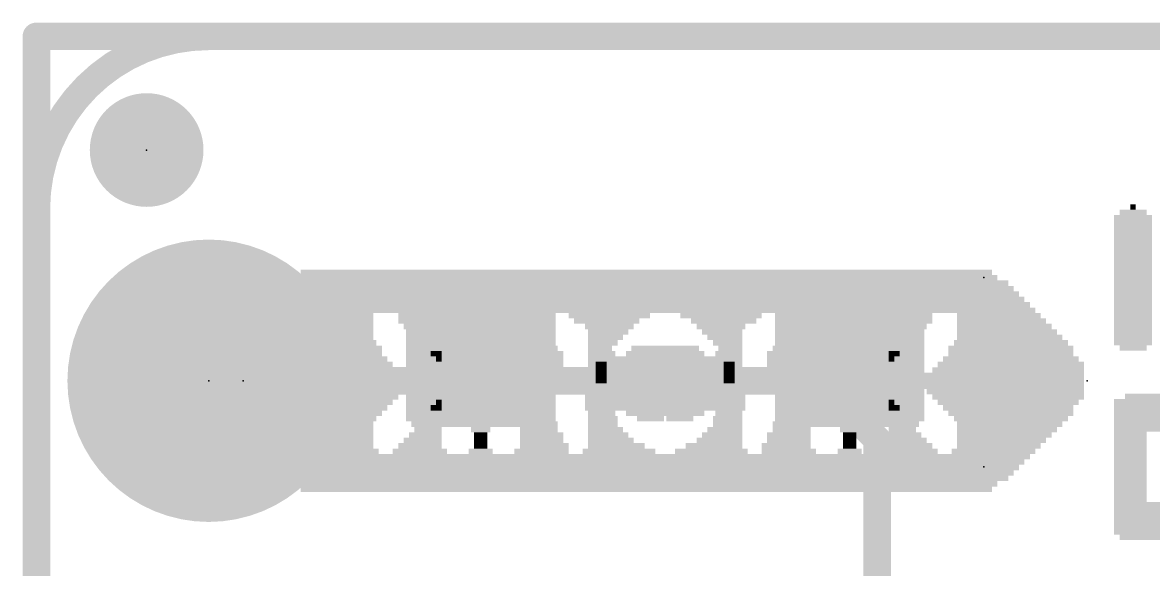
# Model space of a CAD drawing. Extents: x -34.3 to 52.3, y -19.6 to 20.4.
# Drawn here: x -0.1 to 8.23, y 16.39 to 20.42 of the extents above; entities that cross this region are included whole.
import ezdxf

# ---------------------------------------------------------------- set-up
doc = ezdxf.new("R2010")
doc.units = 0
for name, color, linetype in [('1', 12, 'CONTINUOUS'), ('16', 132, 'CONTINUOUS'), ('17', 110, 'CONTINUOUS'), ('20', 31, 'CONTINUOUS'), ('21', 253, 'CONTINUOUS'), ('22', 253, 'CONTINUOUS'), ('23', 53, 'CONTINUOUS'), ('24', 53, 'CONTINUOUS'), ('29', 253, 'CONTINUOUS'), ('51', 253, 'CONTINUOUS')]:
    doc.layers.add(name, color=color, linetype=linetype)

# ---------------------------------------------------------------- blocks, each defined once
blk = doc.blocks.new('PIE')
at = {"const_width": 0.5}
blk.add_lwpolyline([(0, -0.25, 1), (0, 0.25, 1), (0, -0.25)], format="xyb", dxfattribs=at)
blk = doc.blocks.new('RECT')
blk.add_solid([(-0.5, -0.5), (0.5, -0.5), (-0.5, 0.5), (0.5, 0.5)])
blk = doc.blocks.new('ROUNDP')
at = {"const_width": 0.5}
blk.add_lwpolyline([(0, -0.25, 1), (0, 0.25, 1), (0, -0.25)], format="xyb", dxfattribs=at)

msp = doc.modelspace()

# ---------------------------------------------------------------- linework, layer by layer
at = {"layer": '1', "const_width": 0.2032}
for points in [[(0, 20.32), (20.32, 20.32)], [(0, 0), (0, 20.32)], [(1.27, 17.78), (5.7658, 17.78)], [(5.7658, 17.78), (6.1976, 17.3482)], [(6.1976, 17.3482), (6.1976, 13.7414)]]:
    msp.add_lwpolyline(points, dxfattribs=at)
at = {"layer": '1', "const_width": 0.1016}
for points in [[(0, 20.3708, 1), (0, 20.2692)], [(0.0508, 20.32, 1), (-0.0508, 20.32)], [(1.27, 17.8308, 1), (1.27, 17.7292)], [(5.8017, 17.8159, 1), (5.7299, 17.7441)], [(5.7658, 17.7292, 1), (5.7658, 17.8308)], [(6.2484, 17.3482, 1), (6.1468, 17.3482)], [(6.1617, 17.3123, 1), (6.2335, 17.3841)]]:
    msp.add_lwpolyline(points, format="xyb", dxfattribs=at)
at = {"layer": '16', "const_width": 0.2032}
for points in [[(0, 20.32), (20.32, 20.32)], [(0, 0), (0, 20.32)]]:
    msp.add_lwpolyline(points, dxfattribs=at)
at = {"layer": '16', "const_width": 0.1016}
for points in [[(0, 20.3708, 1), (0, 20.2692)], [(0.0508, 20.32, 1), (-0.0508, 20.32)]]:
    msp.add_lwpolyline(points, format="xyb", dxfattribs=at)
at = {"layer": '20'}
for points, const_width in [([(1.27, 20.32, 0.4142), (0, 19.05)], 0.2032), ([(1.27, 20.3708, 1), (1.27, 20.2692)], 0.1016), ([(1.27, 20.2692, 1), (1.27, 20.3708)], 0.1016), ([(0.0508, 19.05, 1), (-0.0508, 19.05)], 0.1016), ([(-0.0508, 19.05, 1), (0.0508, 19.05)], 0.1016)]:
    msp.add_lwpolyline(points, format="xyb", dxfattribs=dict(at, const_width=const_width))
at = {"layer": '20', "const_width": 0.2032}
for points in [[(19.05, 20.32), (1.27, 20.32)], [(0, 19.05), (0, 1.27)]]:
    msp.add_lwpolyline(points, dxfattribs=at)
at = {"layer": '23'}
for p in [(0.8128, 19.4818), (6.985, 18.542), (1.27, 17.78), (1.524, 17.78), (6.985, 17.145)]:
    msp.add_point(p, dxfattribs=at)
at = {"layer": '24'}
for p in [(0.8128, 19.4818), (7.747, 17.78)]:
    msp.add_point(p, dxfattribs=at)

# ---------------------------------------------------------------- block references
at = {"layer": '1', "xscale": 0.635, "yscale": 0.635}
msp.add_blockref('PIE', (0.8128, 19.4818), dxfattribs=at)
at = {"layer": '16', "xscale": 0.635, "yscale": 0.635}
msp.add_blockref('PIE', (0.8128, 19.4818), dxfattribs=at)
at = {"layer": '17', "xscale": 1.8796, "yscale": 1.8796}
msp.add_blockref('ROUNDP', (1.27, 17.78), dxfattribs=at)
msp.add_blockref('ROUNDP', (1.27, 17.78), dxfattribs=at)
at = {"layer": '21', "yscale": 0.04}
for p, xscale in [((8.085, 19.022), 0.2), ((8.085, 19.062), 0.04), ((8.085, 18.982), 0.28), ((8.085, 18.942), 0.28), ((8.085, 18.902), 0.28), ((8.085, 18.862), 0.28), ((8.085, 18.822), 0.28), ((8.085, 18.782), 0.28), ((8.085, 18.742), 0.28), ((8.085, 18.702), 0.28), ((8.085, 18.662), 0.28), ((4.524, 18.58), 5.04), ((8.085, 18.622), 0.28), ((8.085, 18.582), 0.28), ((4.544, 18.54), 5.08), ((4.584, 18.5), 5.16), ((8.085, 18.542), 0.28), ((8.085, 18.502), 0.28), ((4.604, 18.46), 5.2), ((4.624, 18.42), 5.24), ((8.085, 18.462), 0.28), ((8.085, 18.422), 0.28), ((4.644, 18.38), 5.28), ((4.664, 18.34), 5.32), ((8.085, 18.382), 0.28), ((8.085, 18.342), 0.28), ((3.344, 18.3), 2.68), ((2.244, 18.26), 0.48), ((3.024, 18.26), 0.6), ((4.224, 18.26), 0.6), ((5.744, 18.3), 1.88), ((5.084, 18.26), 0.24), ((5.744, 18.26), 0.6), ((6.444, 18.26), 0.32), ((7.044, 18.3), 0.64), ((7.104, 18.26), 0.6), ((8.085, 18.302), 0.28), ((8.085, 18.262), 0.28), ((2.244, 18.22), 0.48), ((2.244, 18.18), 0.48), ((3.024, 18.22), 0.6), ((3.024, 18.18), 0.6), ((4.204, 18.22), 0.48), ((4.224, 18.18), 0.36), ((5.124, 18.22), 0.16), ((5.144, 18.18), 0.12), ((5.744, 18.22), 0.6), ((5.744, 18.18), 0.6), ((6.444, 18.22), 0.32), ((6.424, 18.18), 0.28), ((7.144, 18.22), 0.6), ((7.164, 18.18), 0.64), ((8.085, 18.222), 0.28), ((8.085, 18.182), 0.28), ((2.244, 18.14), 0.48), ((2.244, 18.1), 0.48), ((3.024, 18.14), 0.6), ((3.024, 18.1), 0.6), ((4.224, 18.14), 0.28), ((4.204, 18.1), 0.24), ((5.144, 18.14), 0.12), ((5.144, 18.1), 0.12), ((5.744, 18.14), 0.6), ((5.744, 18.1), 0.6), ((6.404, 18.14), 0.24), ((6.384, 18.1), 0.2), ((7.184, 18.1), 0.76), ((7.184, 18.14), 0.68), ((8.085, 18.142), 0.28), ((8.085, 18.102), 0.28), ((2.244, 18.06), 0.48), ((2.244, 18.02), 0.48), ((3.024, 18.06), 0.6), ((3.024, 18.02), 0.6), ((3.704, 18.02), 0.28), ((4.204, 18.06), 0.16), ((4.184, 18.02), 0.12), ((4.744, 18.02), 0.28), ((5.124, 18.02), 0.16), ((5.144, 18.06), 0.12), ((5.744, 18.06), 0.6), ((5.744, 18.02), 0.6), ((6.364, 18.06), 0.16), ((6.344, 18.02), 0.12), ((7.184, 18.02), 0.92), ((7.184, 18.06), 0.84), ((8.085, 18.062), 0.28), ((8.085, 18.022), 0.2), ((2.244, 17.98), 0.48), ((2.244, 17.94), 0.48), ((3.024, 17.98), 0.6), ((3.024, 17.94), 0.6), ((3.724, 17.98), 0.32), ((3.724, 17.94), 0.32), ((4.184, 17.98), 0.12), ((4.184, 17.94), 0.12), ((4.864, 17.94), 0.68), ((4.744, 17.98), 0.36), ((5.104, 17.98), 0.2), ((5.744, 17.98), 0.6), ((5.744, 17.94), 0.6), ((6.324, 17.98), 0.08), ((6.304, 17.94), 0.04), ((7.184, 17.98), 0.92), ((2.244, 17.9), 0.48), ((2.244, 17.86), 0.48), ((2.244, 17.82), 0.48), ((3.024, 17.9), 0.6), ((3.024, 17.86), 0.6), ((3.024, 17.82), 0.6), ((3.724, 17.9), 0.32), ((3.724, 17.86), 0.32), ((3.704, 17.82), 0.28), ((4.164, 17.9), 0.08), ((4.164, 17.86), 0.08), ((4.164, 17.82), 0.08), ((4.824, 17.82), 0.76), ((4.844, 17.9), 0.72), ((4.844, 17.86), 0.72), ((5.744, 17.9), 0.6), ((5.744, 17.86), 0.6), ((5.744, 17.82), 0.6), ((7.124, 17.82), 1.2), ((7.164, 17.86), 1.12), ((7.184, 17.9), 1.08), ((2.244, 17.78), 0.48), ((2.244, 17.74), 0.48), ((3.024, 17.78), 0.6), ((3.024, 17.74), 0.6), ((4.144, 17.74), 0.12), ((4.164, 17.78), 0.08), ((4.824, 17.78), 0.76), ((4.824, 17.74), 0.76), ((5.744, 17.78), 0.6), ((5.744, 17.74), 0.6), ((7.104, 17.78), 1.24), ((7.124, 17.74), 1.2), ((2.244, 17.7), 0.48), ((2.244, 17.66), 0.48), ((3.024, 17.7), 0.6), ((3.024, 17.66), 0.6), ((4.124, 17.66), 0.16), ((4.144, 17.7), 0.12), ((4.824, 17.7), 0.76), ((4.844, 17.66), 0.72), ((5.744, 17.7), 0.6), ((5.744, 17.66), 0.6), ((7.144, 17.7), 1.16), ((7.164, 17.66), 1.12), ((8.245, 17.665), 0.44), ((2.244, 17.62), 0.48), ((2.244, 17.58), 0.48), ((3.024, 17.62), 0.6), ((3.024, 17.58), 0.6), ((4.124, 17.62), 0.16), ((4.144, 17.58), 0.2), ((4.844, 17.62), 0.72), ((4.864, 17.58), 0.68), ((5.744, 17.62), 0.6), ((5.744, 17.58), 0.6), ((6.304, 17.62), 0.04), ((6.324, 17.58), 0.08), ((7.164, 17.62), 1.04), ((7.164, 17.58), 0.96), ((8.265, 17.625), 0.64), ((8.285, 17.585), 0.68), ((2.244, 17.54), 0.48), ((2.244, 17.5), 0.48), ((3.024, 17.54), 0.6), ((3.024, 17.5), 0.6), ((3.684, 17.5), 0.24), ((4.164, 17.54), 0.16), ((4.184, 17.5), 0.2), ((4.744, 17.54), 0.36), ((4.744, 17.5), 0.2), ((5.104, 17.54), 0.2), ((5.124, 17.5), 0.16), ((5.744, 17.54), 0.6), ((5.744, 17.5), 0.6), ((6.344, 17.54), 0.12), ((6.364, 17.5), 0.16), ((7.184, 17.54), 0.92), ((7.184, 17.5), 0.84), ((8.305, 17.545), 0.72), ((8.325, 17.505), 0.76), ((2.244, 17.46), 0.48), ((2.244, 17.42), 0.48), ((3.044, 17.46), 0.56), ((3.264, 17.42), 0.12), ((3.704, 17.46), 0.28), ((3.704, 17.42), 0.28), ((4.204, 17.46), 0.16), ((4.224, 17.42), 0.2), ((5.144, 17.46), 0.12), ((5.144, 17.42), 0.12), ((5.764, 17.46), 0.56), ((5.984, 17.42), 0.12), ((6.384, 17.46), 0.2), ((6.384, 17.42), 0.2), ((7.184, 17.46), 0.76), ((7.184, 17.42), 0.68), ((8.345, 17.465), 0.8), ((8.345, 17.425), 0.8), ((2.244, 17.38), 0.48), ((2.244, 17.34), 0.48), ((3.284, 17.38), 0.08), ((3.284, 17.34), 0.08), ((3.724, 17.38), 0.32), ((3.724, 17.34), 0.32), ((4.244, 17.38), 0.24), ((4.284, 17.34), 0.24), ((5.144, 17.38), 0.12), ((5.144, 17.34), 0.12), ((6.004, 17.38), 0.08), ((6.004, 17.34), 0.08), ((6.404, 17.38), 0.24), ((6.424, 17.34), 0.28), ((7.164, 17.38), 0.64), ((7.144, 17.34), 0.6), ((8.065, 17.385), 0.24), ((8.065, 17.345), 0.24), ((2.244, 17.3), 0.48), ((2.264, 17.26), 0.52), ((3.284, 17.26), 0.16), ((3.284, 17.3), 0.08), ((3.724, 17.26), 0.4), ((3.744, 17.3), 0.36), ((4.324, 17.26), 0.48), ((4.304, 17.3), 0.36), ((5.084, 17.26), 0.32), ((5.104, 17.3), 0.2), ((6.004, 17.26), 0.16), ((6.004, 17.3), 0.08), ((6.444, 17.26), 0.4), ((6.444, 17.3), 0.32), ((7.064, 17.26), 0.6), ((7.104, 17.3), 0.6), ((8.065, 17.305), 0.24), ((8.065, 17.265), 0.24), ((4.664, 17.22), 5.32), ((4.644, 17.18), 5.28), ((8.065, 17.225), 0.24), ((8.065, 17.185), 0.24), ((4.624, 17.14), 5.24), ((4.604, 17.1), 5.2), ((8.065, 17.145), 0.24), ((8.065, 17.105), 0.24), ((4.584, 17.06), 5.16), ((4.544, 17.02), 5.08), ((8.065, 17.065), 0.24), ((8.065, 17.025), 0.24), ((4.524, 16.98), 5.04), ((8.065, 16.985), 0.24), ((8.065, 16.945), 0.24), ((8.065, 16.905), 0.24), ((8.365, 16.865), 0.84), ((8.345, 16.825), 0.8), ((8.345, 16.785), 0.8), ((8.325, 16.745), 0.76), ((8.305, 16.705), 0.72), ((8.285, 16.665), 0.68), ((8.285, 16.625), 0.6)]:
    msp.add_blockref('RECT', p, dxfattribs=dict(at, xscale=xscale))
msp.add_blockref('RECT', (7.184, 17.94), dxfattribs=at)
at = {"layer": '22', "yscale": 0.04, "rotation": 180}
for p, xscale in [((4.467, 18.58), 5.04), ((4.487, 18.54), 5.08), ((4.527, 18.5), 5.16), ((4.547, 18.46), 5.2), ((4.567, 18.42), 5.24), ((4.587, 18.38), 5.28), ((4.607, 18.34), 5.32), ((2.247, 18.3), 0.6), ((2.207, 18.26), 0.52), ((3.527, 18.3), 1.88), ((2.827, 18.26), 0.32), ((3.527, 18.26), 0.6), ((4.187, 18.26), 0.24), ((5.947, 18.3), 2.72), ((5.047, 18.26), 0.6), ((6.247, 18.26), 0.6), ((7.067, 18.26), 0.56), ((2.187, 18.22), 0.48), ((2.187, 18.18), 0.48), ((2.827, 18.22), 0.32), ((2.847, 18.18), 0.28), ((3.527, 18.22), 0.6), ((3.527, 18.18), 0.6), ((4.147, 18.22), 0.16), ((4.127, 18.18), 0.12), ((5.067, 18.22), 0.48), ((5.047, 18.18), 0.36), ((6.247, 18.22), 0.6), ((6.247, 18.18), 0.6), ((7.087, 18.22), 0.6), ((7.107, 18.18), 0.64), ((2.187, 18.14), 0.48), ((2.207, 18.1), 0.52), ((2.867, 18.14), 0.24), ((2.887, 18.1), 0.2), ((3.527, 18.14), 0.6), ((3.527, 18.1), 0.6), ((4.127, 18.14), 0.12), ((4.127, 18.1), 0.12), ((5.047, 18.14), 0.28), ((5.067, 18.1), 0.24), ((6.247, 18.14), 0.6), ((6.247, 18.1), 0.6), ((7.127, 18.14), 0.68), ((7.147, 18.1), 0.72), ((2.227, 18.06), 0.56), ((2.247, 18.02), 0.6), ((2.907, 18.06), 0.16), ((2.927, 18.02), 0.12), ((3.527, 18.06), 0.6), ((3.527, 18.02), 0.6), ((4.127, 18.06), 0.12), ((4.147, 18.02), 0.16), ((4.527, 18.02), 0.28), ((5.067, 18.06), 0.16), ((5.087, 18.02), 0.12), ((5.567, 18.02), 0.28), ((6.247, 18.06), 0.6), ((6.247, 18.02), 0.6), ((7.167, 18.06), 0.76), ((7.187, 18.02), 0.8), ((2.247, 17.98), 0.6), ((2.267, 17.94), 0.64), ((2.947, 17.98), 0.08), ((2.967, 17.94), 0.04), ((3.527, 17.98), 0.6), ((3.527, 17.94), 0.6), ((4.167, 17.98), 0.2), ((4.407, 17.94), 0.68), ((4.527, 17.98), 0.36), ((5.087, 17.98), 0.12), ((5.087, 17.94), 0.12), ((5.547, 17.98), 0.32), ((5.547, 17.94), 0.32), ((6.247, 17.98), 0.6), ((6.247, 17.94), 0.6), ((7.187, 17.98), 0.8), ((7.207, 17.94), 0.84), ((2.287, 17.9), 0.68), ((2.307, 17.86), 0.72), ((2.347, 17.82), 0.8), ((3.527, 17.9), 0.6), ((3.527, 17.86), 0.6), ((3.527, 17.82), 0.6), ((4.427, 17.9), 0.72), ((4.427, 17.86), 0.72), ((4.447, 17.82), 0.76), ((5.107, 17.9), 0.08), ((5.107, 17.86), 0.08), ((5.107, 17.82), 0.08), ((5.547, 17.9), 0.32), ((5.547, 17.86), 0.32), ((5.567, 17.82), 0.28), ((6.247, 17.9), 0.6), ((6.247, 17.86), 0.6), ((6.247, 17.82), 0.6), ((7.227, 17.9), 0.88), ((7.227, 17.86), 0.88), ((7.227, 17.82), 0.88), ((2.367, 17.78), 0.84), ((2.347, 17.74), 0.8), ((3.527, 17.78), 0.6), ((3.527, 17.74), 0.6), ((4.447, 17.78), 0.76), ((4.447, 17.74), 0.76), ((5.107, 17.78), 0.08), ((5.127, 17.74), 0.12), ((6.247, 17.78), 0.6), ((6.247, 17.74), 0.6), ((7.227, 17.78), 0.88), ((7.227, 17.74), 0.88), ((2.327, 17.7), 0.76), ((2.307, 17.66), 0.72), ((3.527, 17.7), 0.6), ((3.527, 17.66), 0.6), ((4.447, 17.7), 0.76), ((4.427, 17.66), 0.72), ((5.127, 17.7), 0.12), ((5.147, 17.66), 0.16), ((6.247, 17.7), 0.6), ((6.247, 17.66), 0.6), ((7.227, 17.7), 0.88), ((7.227, 17.66), 0.88), ((2.287, 17.62), 0.68), ((2.267, 17.58), 0.64), ((2.947, 17.58), 0.08), ((2.967, 17.62), 0.04), ((3.527, 17.62), 0.6), ((3.527, 17.58), 0.6), ((4.427, 17.62), 0.72), ((4.407, 17.58), 0.68), ((5.127, 17.58), 0.2), ((5.147, 17.62), 0.16), ((6.247, 17.62), 0.6), ((6.247, 17.58), 0.6), ((7.207, 17.62), 0.84), ((7.187, 17.58), 0.8), ((2.247, 17.54), 0.6), ((2.227, 17.5), 0.56), ((2.907, 17.5), 0.16), ((2.927, 17.54), 0.12), ((3.527, 17.54), 0.6), ((3.527, 17.5), 0.6), ((4.167, 17.54), 0.2), ((4.147, 17.5), 0.16), ((4.527, 17.54), 0.36), ((4.527, 17.5), 0.2), ((5.087, 17.5), 0.2), ((5.107, 17.54), 0.16), ((5.587, 17.5), 0.24), ((6.247, 17.54), 0.6), ((6.247, 17.5), 0.6), ((7.187, 17.54), 0.8), ((7.167, 17.5), 0.76), ((2.207, 17.46), 0.52), ((2.187, 17.42), 0.48), ((2.887, 17.46), 0.2), ((2.887, 17.42), 0.2), ((3.507, 17.46), 0.56), ((3.287, 17.42), 0.12), ((4.127, 17.46), 0.12), ((4.127, 17.42), 0.12), ((5.047, 17.42), 0.2), ((5.067, 17.46), 0.16), ((5.567, 17.46), 0.28), ((5.567, 17.42), 0.28), ((6.227, 17.46), 0.56), ((6.007, 17.42), 0.12), ((7.147, 17.46), 0.72), ((7.127, 17.42), 0.68), ((2.187, 17.38), 0.48), ((2.187, 17.34), 0.48), ((2.847, 17.34), 0.28), ((2.867, 17.38), 0.24), ((3.267, 17.38), 0.08), ((3.267, 17.34), 0.08), ((4.127, 17.38), 0.12), ((4.127, 17.34), 0.12), ((4.987, 17.34), 0.24), ((5.027, 17.38), 0.24), ((5.547, 17.38), 0.32), ((5.547, 17.34), 0.32), ((5.987, 17.38), 0.08), ((5.987, 17.34), 0.08), ((7.107, 17.38), 0.64), ((7.087, 17.34), 0.6), ((2.207, 17.3), 0.52), ((2.227, 17.26), 0.56), ((2.827, 17.26), 0.4), ((2.827, 17.3), 0.32), ((3.267, 17.26), 0.16), ((3.267, 17.3), 0.08), ((4.187, 17.26), 0.32), ((4.167, 17.3), 0.2), ((4.947, 17.26), 0.48), ((4.967, 17.3), 0.36), ((5.527, 17.3), 0.36), ((5.547, 17.26), 0.4), ((5.987, 17.26), 0.16), ((5.987, 17.3), 0.08), ((7.027, 17.26), 0.56), ((7.067, 17.3), 0.56), ((4.607, 17.22), 5.32), ((4.587, 17.18), 5.28), ((4.567, 17.14), 5.24), ((4.547, 17.1), 5.2), ((4.527, 17.06), 5.16), ((4.487, 17.02), 5.08), ((4.467, 16.98), 5.04)]:
    msp.add_blockref('RECT', p, dxfattribs=dict(at, xscale=xscale))
at = {"layer": '29'}
for name, p, xscale, yscale in [('PIE', (0.8128, 19.4818), 0.8382, 0.8382), ('ROUNDP', (1.27, 17.78), 2.0828, 2.0828)]:
    msp.add_blockref(name, p, dxfattribs=dict(at, xscale=xscale, yscale=yscale))
at = {"layer": '51', "xscale": 0.508, "yscale": 0.508, "rotation": 270}
msp.add_blockref('RECT', (1.27, 17.78), dxfattribs=at)

doc.saveas('drawing.dxf')
